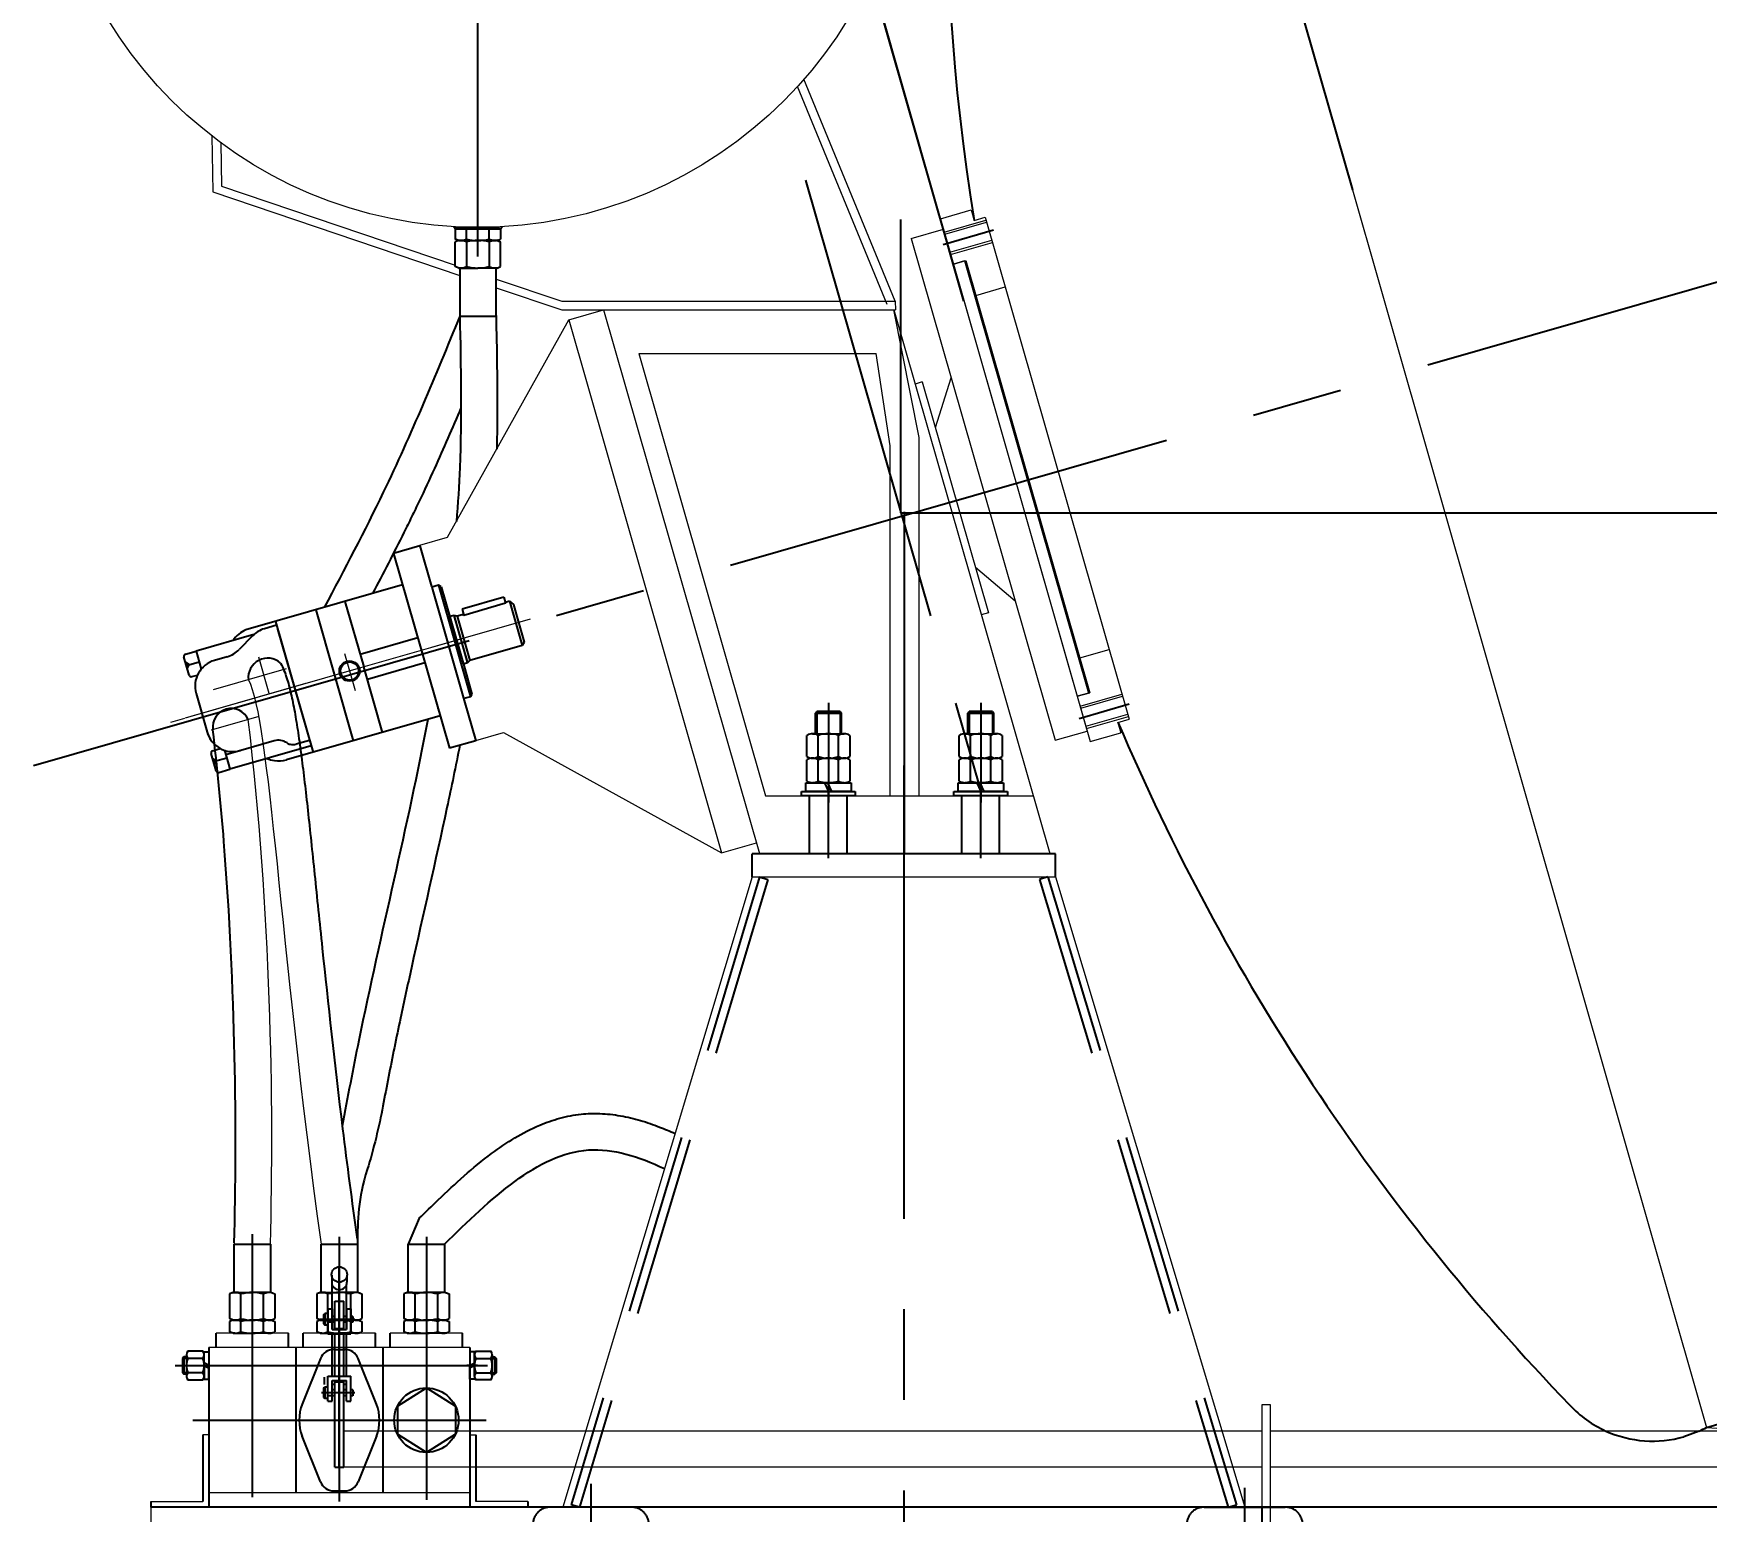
# Model space of a CAD drawing. Header units: inches. Extents: x -625 to 9875, y -125 to 7300.
# Drawn here: x 905 to 2059, y 3125 to 4144 of the extents above; entities that cross this region are included whole.
import ezdxf

# ---------------------------------------------------------------- set-up
doc = ezdxf.new("R2010")
doc.units = ezdxf.units.IN
doc.header["$LTSCALE"] = 250
for name, pattern in [('CENTER', [2, 1.25, -0.25, 0.25, -0.25]), ('DASHED', [0.75, 0.5, -0.25]), ('EB_DASH', [6, 3, -3]), ('EB_DASHDOT', [39, 30, -3, 3, -3])]:
    doc.linetypes.add(name, pattern=pattern)
for name, color, linetype, lineweight in [('1', 2, 'Continuous', 9), ('2', 1, 'EB_DASHDOT', 9), ('CAXA0', 7, 'Continuous', 70), ('CAXA1', 1, 'EB_DASHDOT', 25), ('CAXA2', 6, 'EB_DASH', 25), ('CAXA3', 7, 'Continuous', 25), ('图层2', 1, 'EB_DASH', 0), ('图层4', 3, 'EB_DASHDOT', 0)]:
    doc.layers.add(name, color=color, linetype=linetype, lineweight=lineweight)
for name, color, linetype in [('1轮廓实线层', 7, 'Continuous'), ('2细线层', 4, 'Continuous'), ('3中心线层', 1, 'CENTER'), ('4虚线层', 6, 'DASHED'), ('5剖面线层', 2, 'Continuous')]:
    doc.layers.add(name, color=color, linetype=linetype)
doc.styles.add('TH_GBDIM', font='romans.shx', dxfattribs={"width": 0.8, "bigfont": 'gbcbig.shx'})
doc.dimstyles.new('TH_GBDIM', dxfattribs={"dimscale": 25, "dimtxt": 3.5, "dimasz": 2.5, "dimexe": 2, "dimexo": 0, "dimgap": 1.5, "dimtad": 1, "dimdec": 1, "dimzin": 0, "dimdsep": 46, "dimtxsty": 'TH_GBDIM', "dimcen": 2.5, "dimclrd": 130, "dimclre": 130, "dimclrt": 3, "dimadec": 0, "dimazin": 0, "dimtfac": 0.714286, "dimtdec": 1, "dimtmove": 0, "dimatfit": 3, "dimfxl": 0, "dimtzin": 0, "dimlwd": -1, "dimlwe": -1, "dimarcsym": 0})

# ---------------------------------------------------------------- blocks, each defined once
blk = doc.blocks.new('*D84')
at = {"layer": '1轮廓实线层', "color": 130}
for p, q in [((1641.6, 4641.8), (2032.4, 4753.5)), ((2384.1, 3341.1), (2001.5, 4679.7)), ((2058.6, 3183.1), (2449.4, 3294.8))]:
    blk.add_line(p, q, dxfattribs=at)
for points in [[(2011.5, 4682.5), (1991.5, 4676.8), (1984.3, 4739.8)], [(2394.1, 3344), (2374.1, 3338.3), (2401.3, 3281)]]:
    blk.add_solid(points, dxfattribs=at)
at = {"layer": 'Defpoints', "color": 0}
for p in [(1984.3, 4739.8), (1641.6, 4641.8), (2058.6, 3183.1)]:
    blk.add_point(p, dxfattribs=at)
at = {"layer": '1轮廓实线层', "color": 3, "insert": (2270.9, 4032.7), "char_height": 87.5, "attachment_point": 5, "rotation": 285.9522, "style": 'TH_GBDIM'}
blk.add_mtext('%%c1517{}{}', dxfattribs=at)
blk = doc.blocks.new('*D86')
at = {"layer": '1轮廓实线层', "color": 130}
for p, q in [((5234.9, 5026.1), (4854.7, 6351.9)), ((1238.1, 5262.8), (4808.4, 6286.6)), ((1544.4, 3967.8), (1164.2, 5293.7))]:
    blk.add_line(p, q, dxfattribs=at)
for points in [[(4805.5, 6296.6), (4811.3, 6276.6), (4868.5, 6303.8)], [(1235.2, 5272.8), (1240.9, 5252.8), (1178, 5245.6)]]:
    blk.add_solid(points, dxfattribs=at)
at = {"layer": 'Defpoints', "color": 0}
for p in [(4868.5, 6303.8), (5234.9, 5026.1), (1544.4, 3967.8)]:
    blk.add_point(p, dxfattribs=at)
at = {"layer": '1轮廓实线层', "color": 3, "insert": (3000.8, 5852.8), "char_height": 87.5, "attachment_point": 5, "rotation": 16, "style": 'TH_GBDIM'}
blk.add_mtext('3839{}{}', dxfattribs=at)
blk = doc.blocks.new('*D99')
at = {"layer": '1轮廓实线层', "color": 130}
for p, q in [((1596.9, 3813.6), (2173.7, 3813.6)), ((2120.5, 3751.2), (2096.1, 3513.1))]:
    blk.add_line(p, q, dxfattribs=at)
for start, end in [(5.8523, 10.1846), (354.1477, 360)]:
    blk.add_arc((1511.5, 3813.6), 612.2, start, end, dxfattribs=at)
for points in [[(2103.9, 3919.5), (2124.2, 3924.2), (2099.8, 3982.7)], [(2130.9, 3876.5), (2110.1, 3875.5), (2123.7, 3813.6)]]:
    blk.add_solid(points, dxfattribs=at)
at = {"layer": 'Defpoints', "color": 0}
for p in [(4877.4, 4781.1), (2113, 3927.1), (1503.3, 3813.6), (1596.9, 3813.6), (905.4, 3639.4)]:
    blk.add_point(p, dxfattribs=at)
at = {"layer": '1轮廓实线层', "color": 3, "insert": (2191.5, 3623.6), "char_height": 87.5, "attachment_point": 5, "rotation": 264.1477, "style": 'TH_GBDIM'}
blk.add_mtext('16°', dxfattribs=at)
blk = doc.blocks.new('*D100')
at = {"layer": '1轮廓实线层', "color": 130}
for p, q in [((1814.7, 4036.3), (1499.5, 5138.9)), ((1305.4, 5031.4), (1453.2, 5073.6)), ((1546.7, 3959.7), (1231.6, 5062.3))]:
    blk.add_line(p, q, dxfattribs=at)
for points in [[(1450.3, 5083.7), (1456, 5063.6), (1513.3, 5090.8)], [(1302.5, 5041.4), (1308.3, 5021.4), (1245.3, 5014.2)]]:
    blk.add_solid(points, dxfattribs=at)
at = {"layer": 'Defpoints', "color": 0}
for p in [(1513.3, 5090.8), (1814.7, 4036.3), (1546.7, 3959.7)]:
    blk.add_point(p, dxfattribs=at)
at = {"layer": '1轮廓实线层', "color": 3, "insert": (1356.9, 5130.7), "char_height": 87.5, "attachment_point": 5, "rotation": 15.9522, "style": 'TH_GBDIM'}
blk.add_mtext('279{}{}', dxfattribs=at)

msp = doc.modelspace()

# ---------------------------------------------------------------- hatches: boundary and pattern name
at = {"layer": '5剖面线层'}
h = msp.add_hatch(color=256, dxfattribs=at)
h.paths.add_polyline_path([(1197.69, 4010.13), (1196.11, 4009.47), (1203.9, 4009.47, 0.2011851)])
h.paths.add_polyline_path([(1198.5, 4010.47), (1202.21, 4010.47), (1202.21, 4010.62, -0.0060382), (1195.02, 4010.94), (1196.11, 4009.47)])
h.paths.add_polyline_path([(1211.71, 4010.47), (1200.01, 4010.47, -0.1264359), (1203.9, 4009.47, -0.0637013)])
edge = h.paths.add_edge_path()
edge.add_spline(control_points=[(1211.34, 4009.47), (1211.47, 4009.8), (1211.59, 4010.14), (1211.71, 4010.47)], knot_values=[0, 0, 0, 0, 1.0530181, 1.0530181, 1.0530181, 1.0530181], weights=[1, 1, 1, 1], degree=3, periodic=0)
edge.add_arc((1211.71, 3979.41), 31.05, 90, 104.57955)
edge.add_line((1203.9, 4009.47), (1211.34, 4009.47))
h.paths.add_polyline_path([(1211.71, 4010.47), (1211.71, 4009.47), (1219.53, 4009.47, 0.0637013)])
h.paths.add_polyline_path([(1223.42, 4010.47), (1211.71, 4010.47, -0.0637013), (1219.53, 4009.47, -0.1264359)])
h.paths.add_polyline_path([(1225.74, 4010.13, 0.2011851), (1219.53, 4009.47), (1227.31, 4009.47)])
h.paths.add_polyline_path([(1228.41, 4010.94, -0.0060382), (1221.21, 4010.62), (1221.21, 4010.47), (1224.93, 4010.47), (1227.31, 4009.47)])

# ---------------------------------------------------------------- linework, layer by layer
for p, q in [((1196.11, 4009.47), (1195.02, 4010.94)), ((1198.5, 4010.47), (1196.11, 4009.47)), ((1196.11, 4009.47), (1227.31, 4009.47)), ((1198.5, 4001.47), (1196.11, 4002.47)), ((1198.5, 4001.47), (1196.11, 4002.47)), ((1224.93, 4010.47), (1198.5, 4010.47)), ((1203.9, 4002.47), (1203.9, 4009.47)), ((1219.53, 4002.47), (1219.53, 4009.47)), ((1224.93, 4010.47), (1227.31, 4009.47)), ((1224.93, 4001.47), (1227.31, 4002.47)), ((1227.31, 4009.47), (1228.41, 4010.94)), ((1198.5, 4001.47), (1196.11, 4000.47)), ((1198.5, 4001.47), (1196.11, 4000.47)), ((1199.71, 4001.47), (1198.5, 4001.47)), ((1199.71, 4001.47), (1198.5, 4001.47)), ((1198.5, 4001.47), (1211.71, 4001.47)), ((1198.5, 4001.47), (1211.71, 4001.47)), ((1202.21, 4001.47), (1198.5, 4001.47)), ((1198.5, 4001.47), (1211.71, 4001.47)), ((1198.5, 4001.47), (1211.71, 4001.47)), ((1198.5, 4001.47), (1211.71, 4001.47)), ((1199.71, 4001.47), (1198.5, 4001.47)), ((1199.71, 4001.47), (1198.5, 4001.47)), ((1203.9, 4000.47), (1203.9, 3983.47)), ((1224.93, 4001.47), (1211.71, 4001.47)), ((1224.93, 4001.47), (1211.71, 4001.47)), ((1224.93, 4001.47), (1211.71, 4001.47)), ((1224.93, 4001.47), (1211.71, 4001.47)), ((1219.53, 4000.47), (1219.53, 3983.47)), ((1224.93, 4001.47), (1227.31, 4000.47)), ((1198.5, 3982.47), (1196.11, 3983.47)), ((1202.21, 3982.47), (1198.5, 3982.47)), ((1198.5, 3982.47), (1211.71, 3982.47)), ((1224.93, 3982.47), (1211.71, 3982.47)), ((1224.93, 3982.47), (1227.31, 3983.47)), ((1171.74, 3790.85), (1153.53, 3785.63)), ((1153.53, 3785.63), (1192.04, 3651.35)), ((1171.74, 3790.85), (1179.78, 3762.8)), ((1159.75, 3763.96), (1051.82, 3733.01)), ((1184.5, 3763.77), (1179.88, 3762.45)), ((1179.88, 3762.45), (1202.28, 3684.35)), ((1186.35, 3762.75), (1184.5, 3763.77)), ((1184.5, 3763.77), (1206.55, 3686.87)), ((1186.35, 3762.75), (1202.62, 3706)), ((1120.09, 3752.59), (1133.04, 3707.41)), ((1229.6, 3755.59), (1200.77, 3747.32)), ((1230.82, 3751.34), (1202.03, 3742.91)), ((1229.6, 3755.59), (1230.82, 3751.34)), ((1233.53, 3752.71), (1230.66, 3751.89)), ((1230.66, 3751.89), (1230.82, 3751.34)), ((1233.53, 3752.71), (1236.27, 3750.47)), ((1233.53, 3752.71), (1242.27, 3722.24)), ((1236.27, 3750.47), (1238.64, 3742.2)), ((1072.14, 3738.84), (1098.05, 3648.48)), ((1099.9, 3746.8), (1125.81, 3656.44)), ((1195.14, 3742.97), (1192.26, 3742.14)), ((1192.42, 3741.6), (1201.51, 3709.88)), ((1195.14, 3742.97), (1204.55, 3710.16)), ((1197.5, 3742.38), (1195.14, 3742.97)), ((1195.3, 3742.43), (1204.4, 3710.7)), ((1201.83, 3743.62), (1197.5, 3742.38)), ((1197.5, 3742.38), (1206.24, 3711.91)), ((1200.77, 3747.32), (1202.03, 3742.91)), ((1238.64, 3742.2), (1243.69, 3724.6)), ((1057.16, 3729.71), (1017.48, 3718.33)), ((1056.3, 3728.82), (1047.19, 3719.39)), ((1072.91, 3736.16), (1064.5, 3733.75)), ((1073.66, 3733.53), (1096.49, 3653.94)), ((1170.24, 3727.37), (1130.58, 3715.99)), ((1012.68, 3701.77), (1009.08, 3714.33)), ((1010.13, 3716.23), (1017.48, 3718.33)), ((1017.48, 3718.33), (1021.02, 3705.97)), ((1038.98, 3714.45), (1030.13, 3711.92)), ((1242.27, 3722.24), (1206.24, 3711.91)), ((1243.69, 3724.6), (1242.27, 3722.24)), ((1010.15, 3710.62), (1012.61, 3708.99)), ((1010.77, 3708.46), (1019.58, 3710.99)), ((1011.42, 3706.18), (1012.61, 3708.99)), ((1146, 3662.23), (1133.04, 3707.41)), ((1175.16, 3710.19), (1135.5, 3698.82)), ((1204.55, 3710.16), (1201.67, 3709.33)), ((1202.62, 3706), (1207.58, 3688.73)), ((1206.24, 3711.91), (1204.55, 3710.16)), ((1014.58, 3700.72), (1018.33, 3701.79)), ((1017.45, 3689.03), (1025.09, 3662.41)), ((1184.09, 3679.06), (1184.29, 3678.37)), ((1206.55, 3686.87), (1201.93, 3685.55)), ((1202.28, 3684.35), (1210.24, 3656.57)), ((1207.58, 3688.73), (1206.55, 3686.87)), ((1185.66, 3673.6), (1079.89, 3643.27)), ((1071.24, 3656.4), (1037.97, 3646.86)), ((1095.68, 3656.76), (1086.54, 3654.14)), ((1210.24, 3656.57), (1192.04, 3651.35)), ((1031.26, 3635.76), (1027.81, 3647.77)), ((1028.78, 3644.39), (1031.28, 3642.71)), ((1028.87, 3649.67), (1034.16, 3651.19)), ((1030.09, 3642.37), (1038.56, 3644.79)), ((1037.09, 3649.93), (1039.84, 3640.33)), ((1096.77, 3652.94), (1040.83, 3636.9)), ((1030.06, 3639.95), (1031.28, 3642.71)), ((1033.16, 3634.7), (1040.83, 3636.9)), ((1039.84, 3640.33), (1040.83, 3636.9)), ((1400.69, 3562.35), (1400.69, 3578.62)), ((1609.8, 3578.62), (1400.69, 3578.62)), ((1609.8, 3562.58), (1609.8, 3578.62)), ((1042.97, 3276.05), (1040.59, 3275.05)), ((1042.97, 3276.05), (1040.59, 3275.05)), ((1042.97, 3276.05), (1056.19, 3276.05)), ((1046.69, 3276.05), (1042.97, 3276.05)), ((1069.4, 3276.05), (1056.19, 3276.05)), ((1069.4, 3276.05), (1071.79, 3275.05)), ((1102.97, 3276.05), (1100.59, 3275.05)), ((1102.97, 3276.05), (1100.59, 3275.05)), ((1106.69, 3276.05), (1102.97, 3276.05)), ((1102.97, 3276.05), (1116.19, 3276.05)), ((1129.4, 3276.05), (1116.19, 3276.05)), ((1129.4, 3276.05), (1131.79, 3275.05)), ((1162.97, 3276.05), (1160.59, 3275.05)), ((1162.97, 3276.05), (1160.59, 3275.05)), ((1162.97, 3276.05), (1176.19, 3276.05)), ((1166.69, 3276.05), (1162.97, 3276.05)), ((1189.4, 3276.05), (1176.19, 3276.05)), ((1189.4, 3276.05), (1191.79, 3275.05)), ((1048.37, 3258.05), (1048.37, 3275.05)), ((1064.01, 3258.05), (1064.01, 3275.05)), ((1108.37, 3258.05), (1108.37, 3275.05)), ((1124.01, 3258.05), (1124.01, 3275.05)), ((1168.37, 3258.05), (1168.37, 3275.05)), ((1184.01, 3258.05), (1184.01, 3275.05)), ((1042.97, 3257.05), (1040.59, 3258.05)), ((1042.97, 3257.05), (1040.59, 3258.05)), ((1042.97, 3257.05), (1040.59, 3256.05)), ((1042.97, 3257.05), (1040.59, 3256.05)), ((1046.69, 3257.05), (1042.97, 3257.05)), ((1042.97, 3257.05), (1056.19, 3257.05)), ((1042.97, 3257.05), (1056.19, 3257.05)), ((1042.97, 3257.05), (1056.19, 3257.05)), ((1044.19, 3257.05), (1042.97, 3257.05)), ((1044.19, 3257.05), (1042.97, 3257.05)), ((1048.37, 3249.05), (1048.37, 3256.05)), ((1069.4, 3257.05), (1056.19, 3257.05)), ((1069.4, 3257.05), (1056.19, 3257.05)), ((1064.01, 3249.05), (1064.01, 3256.05)), ((1069.4, 3257.05), (1071.79, 3258.05)), ((1069.4, 3257.05), (1071.79, 3256.05)), ((1102.97, 3257.05), (1100.59, 3258.05)), ((1102.97, 3257.05), (1100.59, 3258.05)), ((1102.97, 3257.05), (1100.59, 3256.05)), ((1102.97, 3257.05), (1100.59, 3256.05)), ((1104.19, 3257.05), (1102.97, 3257.05)), ((1104.19, 3257.05), (1102.97, 3257.05)), ((1102.97, 3257.05), (1116.19, 3257.05)), ((1102.97, 3257.05), (1116.19, 3257.05)), ((1102.97, 3257.05), (1116.19, 3257.05)), ((1106.69, 3257.05), (1102.97, 3257.05)), ((1108.37, 3249.05), (1108.37, 3256.05)), ((1129.4, 3257.05), (1116.19, 3257.05)), ((1129.4, 3257.05), (1116.19, 3257.05)), ((1124.01, 3249.05), (1124.01, 3256.05)), ((1129.4, 3257.05), (1131.79, 3258.05)), ((1129.4, 3257.05), (1131.79, 3256.05)), ((1162.97, 3257.05), (1160.59, 3258.05)), ((1162.97, 3257.05), (1160.59, 3258.05)), ((1162.97, 3257.05), (1160.59, 3256.05)), ((1162.97, 3257.05), (1160.59, 3256.05)), ((1166.69, 3257.05), (1162.97, 3257.05)), ((1162.97, 3257.05), (1176.19, 3257.05)), ((1162.97, 3257.05), (1176.19, 3257.05)), ((1162.97, 3257.05), (1176.19, 3257.05)), ((1164.19, 3257.05), (1162.97, 3257.05)), ((1164.19, 3257.05), (1162.97, 3257.05)), ((1168.37, 3249.05), (1168.37, 3256.05)), ((1189.4, 3257.05), (1176.19, 3257.05)), ((1189.4, 3257.05), (1176.19, 3257.05)), ((1184.01, 3249.05), (1184.01, 3256.05)), ((1189.4, 3257.05), (1191.79, 3258.05)), ((1189.4, 3257.05), (1191.79, 3256.05)), ((1031.19, 3238.05), (1031.19, 3248.05)), ((1042.97, 3248.05), (1040.59, 3249.05)), ((1042.97, 3248.05), (1040.59, 3249.05)), ((1044.19, 3248.05), (1042.97, 3248.05)), ((1044.19, 3248.05), (1042.97, 3248.05)), ((1042.97, 3248.05), (1056.19, 3248.05)), ((1042.97, 3248.05), (1056.19, 3248.05)), ((1069.4, 3248.05), (1056.19, 3248.05)), ((1069.4, 3248.05), (1071.79, 3249.05)), ((1081.19, 3238.05), (1081.19, 3248.05)), ((1091.19, 3238.05), (1091.19, 3248.05)), ((1102.97, 3248.05), (1100.59, 3249.05)), ((1102.97, 3248.05), (1100.59, 3249.05)), ((1102.97, 3248.05), (1116.19, 3248.05)), ((1102.97, 3248.05), (1116.19, 3248.05)), ((1104.19, 3248.05), (1102.97, 3248.05)), ((1104.19, 3248.05), (1102.97, 3248.05)), ((1129.4, 3248.05), (1116.19, 3248.05)), ((1129.4, 3248.05), (1131.79, 3249.05)), ((1141.19, 3238.05), (1141.19, 3248.05)), ((1151.19, 3238.08), (1151.19, 3248.08)), ((1162.97, 3248.05), (1160.59, 3249.05)), ((1162.97, 3248.05), (1160.59, 3249.05)), ((1164.19, 3248.05), (1162.97, 3248.05)), ((1164.19, 3248.05), (1162.97, 3248.05)), ((1162.97, 3248.05), (1176.19, 3248.05)), ((1162.97, 3248.05), (1176.19, 3248.05)), ((1189.4, 3248.05), (1176.19, 3248.05)), ((1189.4, 3248.05), (1191.79, 3249.05)), ((1201.19, 3238.08), (1201.19, 3248.08)), ((1009.03, 3231.69), (1008.03, 3230.69)), ((1008.03, 3230.69), (1008.03, 3220.72)), ((1009.03, 3231.69), (1009.03, 3219.72)), ((1010.79, 3233.16), (1010.79, 3218.28)), ((1022.07, 3235.64), (1011.7, 3235.64)), ((1022.07, 3230.68), (1011.7, 3230.68)), ((1022.99, 3218.28), (1022.99, 3233.16)), ((1103.18, 3230.52), (1090.64, 3199.19)), ((1112.46, 3236.81), (1119.91, 3236.81)), ((1141.73, 3199.19), (1129.2, 3230.52)), ((1209.39, 3218.28), (1209.39, 3233.16)), ((1210.3, 3235.64), (1220.67, 3235.64)), ((1210.3, 3230.68), (1220.67, 3230.68)), ((1221.59, 3233.16), (1221.59, 3218.28)), ((1223.35, 3231.69), (1224.35, 3230.69)), ((1223.35, 3231.69), (1223.35, 3219.72)), ((1224.35, 3230.69), (1224.35, 3220.72)), ((1008.03, 3220.72), (1009.03, 3219.72)), ((1022.07, 3220.76), (1011.7, 3220.76)), ((1210.3, 3220.76), (1220.67, 3220.76)), ((1224.35, 3220.72), (1223.35, 3219.72)), ((1011.7, 3215.79), (1022.07, 3215.79)), ((1156.19, 3197.68), (1176.19, 3210.24)), ((1176.19, 3210.24), (1196.19, 3197.68)), ((1220.67, 3215.79), (1210.3, 3215.79)), ((1156.19, 3197.68), (1156.19, 3178.42)), ((1196.19, 3197.68), (1196.19, 3178.42)), ((1103.18, 3145.57), (1090.64, 3176.91)), ((1141.73, 3176.91), (1129.2, 3145.57)), ((1176.19, 3165.85), (1156.19, 3178.42)), ((1196.19, 3178.42), (1176.19, 3165.85)), ((1112.46, 3139.28), (1119.91, 3139.28))]:
    msp.add_line(p, q)
at = {"color": 0}
msp.add_line((1202.03, 3742.91), (1201.12, 3743.42), dxfattribs=at)
for centre, radius in [((1123.25, 3704.6), 7), ((1123.25, 3704.6), 6.25), ((1176.19, 3188.05), 22.2)]:
    msp.add_circle(centre, radius)
for centre, radius, start, end in [((1200.01, 4002.4), 8.07, 61.17598, 106.67681), ((1200.01, 4009.54), 8.07, 253.32319, 298.82402), ((1211.71, 3979.41), 31.06, 90, 104.57955), ((1211.71, 4032.52), 31.06, 255.42045, 270), ((1211.71, 3979.41), 31.06, 75.42045, 90), ((1211.71, 4032.52), 31.06, 270, 284.57955), ((1223.42, 4002.4), 8.07, 73.32319, 118.82402), ((1223.42, 4009.54), 8.07, 241.17598, 286.67681), ((1200.01, 3993.4), 8.07, 61.17598, 106.67681), ((1211.71, 3970.41), 31.06, 90, 104.57955), ((1211.71, 3970.41), 31.06, 75.42045, 90), ((1223.42, 3993.4), 8.07, 73.32319, 118.82402), ((1200.01, 3990.54), 8.07, 264.37338, 298.82402), ((1211.71, 4013.52), 31.06, 255.42045, 270), ((1211.71, 4013.52), 31.06, 270, 284.57955), ((1223.42, 3990.54), 8.07, 241.17598, 286.67681), ((1059.69, 3714.48), 20.13, 113.03691, 146.38005), ((1069.6, 3715.97), 18.5, 106, 136), ((1010.56, 3714.75), 1.53, 106, 196), ((1033.88, 3732.24), 18.5, 286, 316), ((1066.84, 3700.05), 13.41, 48.65767, 186.19733), ((1035.23, 3694.13), 18.5, 106, 196), ((1014.16, 3702.19), 1.53, 196, 286), ((1041.73, 3665.97), 12.78, 23.753, 188.247), ((1042.87, 3667.51), 18.5, 196, 286), ((1042.87, 3667.51), 18.5, 196, 215.66015), ((1074.33, 3646.87), 10.01, 54.3691, 107.978), ((1029.29, 3648.2), 1.53, 106, 196), ((1078.26, 3679.8), 37.56, 251.39821, 259.52063), ((1083.07, 3659.07), 5, 234.3691, 260.37045), ((1084.4, 3666.9), 12.94, 260.37045, 279.51445), ((1032.73, 3636.18), 1.53, 196, 286), ((1074.79, 3661.06), 18.5, 259.52063, 286), ((1044.48, 3267.98), 8.07, 61.17598, 106.67681), ((1056.19, 3244.99), 31.06, 90, 104.57955), ((1056.19, 3244.99), 31.06, 75.42045, 90), ((1067.9, 3267.98), 8.07, 73.32319, 118.82402), ((1104.48, 3267.98), 8.07, 61.17598, 106.67681), ((1116.19, 3244.99), 31.06, 90, 104.57955), ((1116.19, 3244.99), 31.06, 75.42045, 90), ((1127.9, 3267.98), 8.07, 73.32319, 118.82402), ((1164.48, 3267.98), 8.07, 61.17598, 106.67681), ((1176.19, 3244.99), 31.06, 90, 104.57955), ((1176.19, 3244.99), 31.06, 75.42045, 90), ((1187.9, 3267.98), 8.07, 73.32319, 118.82402), ((1044.48, 3265.12), 8.07, 253.32319, 298.82402), ((1044.48, 3248.98), 8.07, 61.17598, 106.67681), ((1056.19, 3288.1), 31.06, 255.42045, 270), ((1056.19, 3225.99), 31.06, 90, 104.57955), ((1056.19, 3288.1), 31.06, 270, 284.57955), ((1056.19, 3225.99), 31.06, 75.42045, 90), ((1067.9, 3265.12), 8.07, 241.17598, 286.67681), ((1067.9, 3248.98), 8.07, 73.32319, 118.82402), ((1104.48, 3265.12), 8.07, 253.32319, 298.82402), ((1104.48, 3248.98), 8.07, 61.17598, 106.67681), ((1116.19, 3288.1), 31.06, 255.42045, 270), ((1116.19, 3225.99), 31.06, 90, 104.57955), ((1116.19, 3288.1), 31.06, 270, 284.57955), ((1116.19, 3225.99), 31.06, 75.42045, 90), ((1127.9, 3265.12), 8.07, 241.17598, 286.67681), ((1127.9, 3248.98), 8.07, 73.32319, 118.82402), ((1164.48, 3265.12), 8.07, 253.32319, 298.82402), ((1164.48, 3248.98), 8.07, 61.17598, 106.67681), ((1176.19, 3288.1), 31.06, 255.42045, 270), ((1176.19, 3225.99), 31.06, 90, 104.57955), ((1176.19, 3288.1), 31.06, 270, 284.57955), ((1176.19, 3225.99), 31.06, 75.42045, 90), ((1187.9, 3265.12), 8.07, 241.17598, 286.67681), ((1187.9, 3248.98), 8.07, 73.32319, 118.82402), ((1044.48, 3256.12), 8.07, 253.32319, 298.82402), ((1056.19, 3279.1), 31.06, 255.42045, 270), ((1056.19, 3279.1), 31.06, 270, 284.57955), ((1067.9, 3256.12), 8.07, 241.17598, 286.67681), ((1104.48, 3256.12), 8.07, 253.32319, 298.82402), ((1116.19, 3279.1), 31.06, 255.42045, 270), ((1116.19, 3279.1), 31.06, 270, 284.57955), ((1127.9, 3256.12), 8.07, 241.17598, 286.67681), ((1164.48, 3256.12), 8.07, 253.32319, 298.82402), ((1176.19, 3279.1), 31.06, 255.42045, 270), ((1176.19, 3279.1), 31.06, 270, 284.57955), ((1187.9, 3256.12), 8.07, 241.17598, 286.67681), ((1014.61, 3233.16), 3.82, 139.51551, 220.48449), ((1024.7, 3225.72), 13.91, 159.10595, 200.89405), ((1019.17, 3233.16), 3.82, 319.51551, 40.48449), ((1009.07, 3225.72), 13.91, 339.10595, 20.89405), ((1112.46, 3226.81), 10, 90, 158.19859), ((1119.91, 3226.81), 10, 21.80141, 90), ((1213.21, 3233.16), 3.82, 139.51551, 220.48449), ((1223.3, 3225.72), 13.91, 159.10595, 200.89405), ((1217.77, 3233.16), 3.82, 319.51551, 40.48449), ((1207.67, 3225.72), 13.91, 339.10595, 20.89405), ((1014.61, 3218.28), 3.82, 139.51551, 220.48449), ((1019.17, 3218.28), 3.82, 319.51551, 40.48449), ((1213.21, 3218.28), 3.82, 139.51551, 220.48449), ((1217.77, 3218.28), 3.82, 319.51551, 40.48449), ((1118.5, 3188.05), 30, 158.19859, 201.80141), ((1113.88, 3188.05), 30, 338.19859, 21.80141), ((1112.46, 3149.28), 10, 201.80141, 270), ((1119.91, 3149.28), 10, 270, 338.19859)]:
    msp.add_arc(centre, radius, start, end)
msp.add_spline([(1199.21, 3949.17), (1146.5, 3827.92), (1105.78, 3748.49)], degree=3)
for points, knots in [([(1199.21, 3949.17), (1199.93, 3914.38), (1200.9, 3867.05), (1197.91, 3820.06), (1196.87, 3807.63)], [0, 0, 0, 0, 104.1813155, 141.7377256, 141.7377256, 141.7377256, 141.7377256]), ([(1224.21, 3949.68), (1224.69, 3926.41), (1225.17, 3902.92), (1224.95, 3872.03), (1224.84, 3864.79), (1224.65, 3857.53)], [0, 0, 0, 0, 69.6698185, 69.6698185, 90.9354418, 90.9354418, 90.9354418, 90.9354418]), ([(1200.04, 3886.14), (1194.1, 3872.17), (1188.02, 3858.19), (1178.28, 3836.7), (1174.78, 3829.15), (1169.49, 3818.02), (1167.76, 3814.43), (1164.27, 3807.28), (1162.51, 3803.72), (1157.21, 3793.07), (1153.62, 3786.02), (1146.39, 3771.98), (1142.74, 3764.99), (1139.09, 3758.04)], [57.6471991, 57.6471991, 57.6471991, 57.6471991, 102.7653394, 102.7653394, 127.2906164, 127.2906164, 138.9947638, 138.9947638, 150.6989112, 150.6989112, 174.107206, 174.107206, 197.5385587, 197.5385587, 197.5385587, 197.5385587]), ([(1177.25, 3671.19), (1163.06, 3597.2), (1139.79, 3504.06), (1121.85, 3410.51), (1118.22, 3390.88)], [279.8684728, 279.8684728, 279.8684728, 279.8684728, 505.5174623, 565.3969343, 565.3969343, 565.3969343, 565.3969343]), ([(1199.25, 3653.42), (1196.4, 3639.04), (1193.42, 3624.7), (1182.43, 3573.39), (1173.96, 3536.64), (1163.34, 3488.41), (1160.81, 3476.78), (1156.92, 3458.42), (1155.52, 3451.68), (1151.4, 3431.48), (1148.76, 3417.98), (1143.63, 3390.94), (1139.79, 3374.57), (1129.03, 3340.94), (1128.8, 3325.78), (1128.69, 3309.35)], [292.9977659, 292.9977659, 292.9977659, 292.9977659, 336.4059458, 336.4059458, 448.7462698, 448.7462698, 484.5231712, 484.5231712, 505.300383, 505.300383, 546.8548066, 546.8548066, 588.4092302, 588.4092302, 648.2699047, 648.2699047, 648.2699047, 648.2699047])]:
    msp.add_open_spline(points, degree=3, knots=knots)
at = {"layer": '1'}
msp.add_line((1028.32, 3656.08), (1027.84, 3656.72), dxfattribs=at)
at = {"layer": '1轮廓实线层', "linetype": 'Continuous', "lineweight": 18}
for p, q in [((1641.61, 4641.78), (2058.57, 3183.06)), ((1530.46, 4016.42), (1551.61, 4022.49)), ((1530.46, 4016.42), (1633.82, 3655.95)), ((1533.08, 4007.29), (1561.92, 4015.56)), ((1533.49, 4005.85), (1562.33, 4014.12)), ((1551.61, 4022.49), (1553.68, 4015.28)), ((1553.68, 4015.28), (1561.37, 4017.48)), ((1561.37, 4017.48), (1660.59, 3671.43)), ((1537.08, 3993.35), (1565.91, 4001.62)), ((1537.49, 3991.91), (1566.33, 4000.18)), ((1539.42, 3985.18), (1548.07, 3987.66)), ((1548.07, 3987.66), (1633.52, 3689.67)), ((1554.96, 3963.63), (1575.15, 3969.42)), ((1626.63, 3713.7), (1646.81, 3719.49)), ((1624.87, 3687.19), (1633.52, 3689.67)), ((1626.8, 3680.46), (1655.63, 3688.73)), ((1627.21, 3679.02), (1656.05, 3687.29)), ((1630.79, 3666.52), (1659.63, 3674.79)), ((1631.21, 3665.08), (1660.04, 3673.35)), ((1652.9, 3669.22), (1660.59, 3671.43)), ((1652.9, 3669.22), (1654.97, 3662.01)), ((1633.82, 3655.95), (1654.97, 3662.01)), ((1400.69, 3562.58), (1270.25, 3128.05)), ((1400.8, 3562.58), (1609.8, 3562.58)), ((1609.8, 3562.58), (1740.23, 3128.05)), ((1081.19, 3248.05), (1031.19, 3248.05)), ((1141.19, 3248.05), (1091.19, 3248.05)), ((1201.19, 3248.08), (1151.19, 3248.07)), ((1201.19, 3248.08), (1151.19, 3248.08)), ((1206.19, 3238.05), (1026.19, 3238.05)), ((2058.57, 3183.06), (2095, 3180.55)), ((1026.19, 3178.05), (1022.19, 3178.05)), ((1206.19, 3178.05), (1210.19, 3178.05)), ((1206.19, 3138.05), (1026.19, 3138.05)), ((986.19, 3132.05), (1022.19, 3132.05)), ((986.19, 3128.05), (986.19, 3008.05)), ((1016.19, 3128.05), (1022.68, 3128.05)), ((1216.19, 3128.05), (1209.7, 3128.05)), ((1246.19, 3132.05), (1210.19, 3132.05))]:
    msp.add_line(p, q, dxfattribs=at)
at = {"layer": '1轮廓实线层', "color": 7, "linetype": 'Continuous', "lineweight": 18}
for p, q in [((1493.83, 3957.3), (1431.96, 4107.61)), ((1499.38, 3959.58), (1436.4, 4112.58)), ((1028.34, 4073.51), (1029.01, 4034.92)), ((1034.42, 4068.89), (1034.94, 4038.89)), ((1034.94, 4038.89), (1196.11, 3984.39)), ((1029.01, 4034.92), (1199.21, 3977.36)), ((1224.21, 3974.88), (1269.45, 3959.58)), ((1224.21, 3968.9), (1269.45, 3953.6)), ((1269.45, 3959.58), (1499.38, 3959.58)), ((1499.38, 3959.58), (1499.49, 3953.6)), ((1269.45, 3953.6), (1499.49, 3953.6)), ((1751.97, 3180.55), (1119.19, 3180.55)), ((3084.04, 3180.55), (1757.97, 3180.55)), ((1751.97, 3155.55), (1116.19, 3155.55)), ((3084.04, 3155.55), (1757.97, 3155.55))]:
    msp.add_line(p, q, dxfattribs=at)
at = {"layer": '1轮廓实线层'}
for p, q in [((1196.11, 4009.47), (1196.11, 4002.47)), ((1196.11, 4009.47), (1196.11, 4002.47)), ((1202.21, 4010.62), (1202.21, 4010.47)), ((1221.21, 4010.62), (1221.21, 4010.47)), ((1227.31, 4009.47), (1227.31, 4002.47)), ((1196.11, 3993.47), (1196.11, 4000.47)), ((1196.11, 3983.47), (1196.11, 4000.47)), ((1227.31, 3983.47), (1227.31, 4000.47)), ((1199.21, 3982.51), (1199.21, 3949.17)), ((1224.21, 3949.17), (1224.21, 3982.47)), ((1199.21, 3949.17), (1224.21, 3949.17)), ((1444.32, 3675.58), (1462.32, 3675.58)), ((1549.32, 3675.58), (1567.32, 3675.58)), ((1438.54, 3645.63), (1438.54, 3660.24)), ((1442.44, 3661.38), (1464.2, 3661.38)), ((1446.34, 3645.63), (1446.34, 3660.24)), ((1460.3, 3645.63), (1460.3, 3660.24)), ((1468.1, 3660.24), (1468.1, 3645.63)), ((1543.54, 3645.63), (1543.54, 3660.24)), ((1547.44, 3661.38), (1569.2, 3661.38)), ((1551.34, 3645.63), (1551.34, 3660.24)), ((1565.3, 3645.63), (1565.3, 3660.24)), ((1573.1, 3660.24), (1573.1, 3645.63)), ((1442.44, 3644.48), (1464.2, 3644.48)), ((1444.32, 3644.23), (1444.32, 3644.73)), ((1462.32, 3644.23), (1462.32, 3644.73)), ((1547.44, 3644.48), (1569.2, 3644.48)), ((1549.32, 3644.23), (1549.32, 3644.73)), ((1567.32, 3644.23), (1567.32, 3644.73)), ((1438.54, 3628.73), (1438.54, 3643.34)), ((1446.34, 3628.73), (1446.34, 3643.34)), ((1460.3, 3628.73), (1460.3, 3643.34)), ((1468.1, 3643.34), (1468.1, 3628.73)), ((1543.54, 3628.73), (1543.54, 3643.34)), ((1551.34, 3628.73), (1551.34, 3643.34)), ((1565.3, 3628.73), (1565.3, 3643.34)), ((1573.1, 3643.34), (1573.1, 3628.73)), ((1434.82, 3618.58), (1434.82, 3621.58)), ((1434.82, 3621.58), (1471.82, 3621.58)), ((1437.72, 3621.58), (1437.72, 3627.58)), ((1437.72, 3627.58), (1468.92, 3627.58)), ((1468.92, 3621.58), (1437.72, 3621.58)), ((1464.2, 3627.58), (1442.44, 3627.58)), ((1444.32, 3627.58), (1444.32, 3627.83)), ((1450.52, 3627.58), (1453.32, 3621.58)), ((1452.73, 3627.58), (1455.53, 3621.58)), ((1462.32, 3627.58), (1462.32, 3627.83)), ((1468.92, 3627.58), (1468.92, 3621.58)), ((1471.82, 3621.58), (1471.82, 3618.58)), ((1539.82, 3621.58), (1576.82, 3621.58)), ((1539.82, 3618.58), (1539.82, 3621.58)), ((1542.72, 3627.58), (1573.92, 3627.58)), ((1542.72, 3621.58), (1542.72, 3627.58)), ((1573.92, 3621.58), (1542.72, 3621.58)), ((1569.2, 3627.58), (1547.44, 3627.58)), ((1549.32, 3627.58), (1549.32, 3627.83)), ((1555.52, 3627.58), (1558.32, 3621.58)), ((1557.73, 3627.58), (1560.53, 3621.58)), ((1567.32, 3627.58), (1567.32, 3627.83)), ((1573.92, 3627.58), (1573.92, 3621.58)), ((1576.82, 3621.58), (1576.82, 3618.58)), ((1471.82, 3618.58), (1434.82, 3618.58)), ((1576.82, 3618.58), (1539.82, 3618.58)), ((1171.22, 3327.23), (1163.69, 3309.35)), ((1043.69, 3309.35), (1068.69, 3309.35)), ((1043.69, 3276.01), (1043.69, 3309.35)), ((1068.69, 3309.35), (1068.69, 3276.05)), ((1103.69, 3276.01), (1103.69, 3309.35)), ((1103.69, 3309.35), (1128.69, 3309.35)), ((1128.69, 3309.35), (1128.69, 3276.05)), ((1163.69, 3309.35), (1188.69, 3309.35)), ((1163.69, 3276.01), (1163.69, 3309.35)), ((1188.69, 3309.35), (1188.69, 3276.05)), ((1110.93, 3288.01), (1110.93, 3283.22)), ((1121.45, 3288.01), (1121.45, 3283.22)), ((1111.19, 3250.55), (1111.19, 3281.58)), ((1121.19, 3250.55), (1121.19, 3281.58)), ((1040.59, 3275.05), (1040.59, 3258.05)), ((1040.59, 3265.05), (1040.59, 3258.05)), ((1071.79, 3275.05), (1071.79, 3258.05)), ((1100.59, 3275.05), (1100.59, 3258.05)), ((1100.59, 3265.05), (1100.59, 3258.05)), ((1108.19, 3264.88), (1108.19, 3247.55)), ((1108.19, 3264.88), (1111.19, 3264.88)), ((1111.19, 3264.88), (1111.19, 3250.55)), ((1113.19, 3250.55), (1113.19, 3270.08)), ((1113.19, 3270.08), (1119.19, 3270.08)), ((1119.19, 3250.55), (1119.19, 3270.08)), ((1121.19, 3264.88), (1121.19, 3250.55)), ((1121.19, 3264.88), (1124.19, 3264.88)), ((1124.19, 3264.88), (1124.19, 3247.55)), ((1131.79, 3275.05), (1131.79, 3258.05)), ((1160.59, 3275.05), (1160.59, 3258.05)), ((1160.59, 3265.05), (1160.59, 3258.05)), ((1191.79, 3275.05), (1191.79, 3258.05)), ((1040.59, 3256.05), (1040.59, 3249.05)), ((1040.59, 3256.05), (1040.59, 3249.05)), ((1071.79, 3256.05), (1071.79, 3249.05)), ((1100.59, 3256.05), (1100.59, 3249.05)), ((1100.59, 3256.05), (1100.59, 3249.05)), ((1105.39, 3260.78), (1106.19, 3261.58)), ((1105.39, 3260.78), (1105.39, 3254.38)), ((1105.39, 3254.38), (1106.19, 3253.58)), ((1106.19, 3261.58), (1106.19, 3253.58)), ((1106.19, 3261.58), (1106.19, 3261.58)), ((1108.19, 3261.58), (1106.19, 3261.58)), ((1106.19, 3253.58), (1106.19, 3253.58)), ((1108.19, 3253.58), (1106.19, 3253.58)), ((1113.19, 3255.58), (1108.19, 3255.58)), ((1113.19, 3259.58), (1111.19, 3259.58)), ((1121.19, 3259.58), (1119.19, 3259.58)), ((1121.19, 3255.58), (1119.19, 3255.58)), ((1125.41, 3259.58), (1124.19, 3259.58)), ((1125.41, 3255.58), (1124.19, 3255.58)), ((1125.41, 3259.58), (1125.41, 3255.58)), ((1131.79, 3256.05), (1131.79, 3249.05)), ((1160.59, 3256.05), (1160.59, 3249.05)), ((1160.59, 3256.05), (1160.59, 3249.05)), ((1191.79, 3256.05), (1191.79, 3249.05)), ((1108.19, 3247.55), (1124.19, 3247.55)), ((1111.19, 3250.55), (1121.19, 3250.55)), ((1111.19, 3218.41), (1111.19, 3247.55)), ((1113.19, 3251.37), (1119.19, 3251.37)), ((1113.19, 3218.41), (1113.19, 3247.55)), ((1119.19, 3218.41), (1119.19, 3247.55)), ((1121.19, 3218.41), (1121.19, 3247.55)), ((1010.79, 3231.69), (1009.03, 3231.69)), ((1022.99, 3235.07), (1026.19, 3235.07)), ((1022.99, 3225.72), (1022.99, 3235.07)), ((1026.19, 3238.05), (1026.19, 3128.05)), ((1026.19, 3235.07), (1026.19, 3225.72)), ((1086.19, 3238.05), (1086.19, 3138.05)), ((1146.19, 3238.05), (1146.19, 3138.05)), ((1206.19, 3238.05), (1206.19, 3128.05)), ((1206.19, 3235.07), (1206.19, 3225.72)), ((1209.39, 3235.07), (1206.19, 3235.07)), ((1209.39, 3225.72), (1209.39, 3235.07)), ((1221.59, 3231.69), (1223.35, 3231.69)), ((1010.79, 3219.72), (1009.03, 3219.72)), ((1026.19, 3225.72), (1022.99, 3227.57)), ((1022.99, 3225.72), (1026.19, 3223.87)), ((1022.99, 3225.72), (1022.99, 3216.37)), ((1026.19, 3216.37), (1026.19, 3225.72)), ((1105.77, 3217.6), (1105.77, 3212.6)), ((1108.19, 3218.41), (1124.19, 3218.41)), ((1108.19, 3201.07), (1108.19, 3218.41)), ((1124.19, 3201.07), (1124.19, 3218.41)), ((1206.19, 3225.72), (1209.39, 3227.57)), ((1206.19, 3216.37), (1206.19, 3225.72)), ((1209.39, 3225.72), (1206.19, 3223.87)), ((1209.39, 3225.72), (1209.39, 3216.37)), ((1221.59, 3219.72), (1223.35, 3219.72)), ((1022.99, 3216.37), (1026.19, 3216.37)), ((1105.39, 3210.1), (1106.19, 3210.9)), ((1105.39, 3210.1), (1105.39, 3203.7)), ((1108.19, 3210.9), (1106.19, 3210.9)), ((1106.19, 3210.9), (1106.19, 3210.9)), ((1106.19, 3210.9), (1106.19, 3202.9)), ((1111.19, 3215.41), (1121.19, 3215.41)), ((1111.19, 3201.07), (1111.19, 3215.41)), ((1113.19, 3208.9), (1111.19, 3208.9)), ((1113.19, 3214.56), (1119.19, 3214.56)), ((1113.19, 3155.55), (1113.19, 3214.56)), ((1119.19, 3155.55), (1119.19, 3214.56)), ((1121.19, 3208.9), (1119.19, 3208.9)), ((1121.19, 3201.07), (1121.19, 3215.41)), ((1125.41, 3208.9), (1124.19, 3208.9)), ((1125.41, 3208.9), (1125.41, 3204.9)), ((1209.39, 3216.37), (1206.19, 3216.37)), ((1105.39, 3203.7), (1106.19, 3202.9)), ((1108.19, 3202.9), (1106.19, 3202.9)), ((1106.19, 3202.9), (1106.19, 3202.9)), ((1113.19, 3204.9), (1108.19, 3204.9)), ((1108.19, 3201.07), (1111.19, 3201.07)), ((1121.19, 3204.9), (1119.19, 3204.9)), ((1121.19, 3201.07), (1124.19, 3201.07)), ((1125.41, 3204.9), (1124.19, 3204.9)), ((1022.19, 3178.05), (1022.19, 3132.05)), ((1210.19, 3178.05), (1210.19, 3132.05)), ((1113.19, 3155.55), (1119.19, 3155.55)), ((986.19, 3132.05), (986.19, 3128.05)), ((5186.19, 3128.05), (986.19, 3128.05)), ((1246.19, 3132.05), (1246.19, 3128.05)), ((1751.97, 3128.05), (1751.97, 3102.71))]:
    msp.add_line(p, q, dxfattribs=at)
at = {"layer": '1轮廓实线层', "linetype": 'EB_DASHDOT', "lineweight": 25}
for p, q in [((1532.4, 3998.77), (1567.01, 4008.7)), ((1626.12, 3671.94), (1660.72, 3681.87)), ((1444.32, 3661.13), (1444.32, 3675.58)), ((1462.32, 3661.13), (1462.32, 3675.58)), ((1549.32, 3661.13), (1549.32, 3675.58)), ((1567.32, 3661.13), (1567.32, 3675.58))]:
    msp.add_line(p, q, dxfattribs=at)
at = {"layer": '1轮廓实线层', "lineweight": 30}
msp.add_line((1199.12, 3982.47), (1199.21, 3982.45), dxfattribs=at)
at = {"layer": '1轮廓实线层', "lineweight": 25}
for p, q in [((1444.32, 3675.58), (1445.32, 3676.58)), ((1461.32, 3676.58), (1462.32, 3675.58)), ((1549.32, 3675.58), (1550.32, 3676.58)), ((1566.32, 3676.58), (1567.32, 3675.58))]:
    msp.add_line(p, q, dxfattribs=at)
at = {"layer": '1轮廓实线层', "linetype": 'Continuous', "lineweight": 25}
for p, q in [((1461.32, 3676.58), (1445.32, 3676.58)), ((1566.32, 3676.58), (1550.32, 3676.58))]:
    msp.add_line(p, q, dxfattribs=at)
at = {"layer": '1轮廓实线层', "color": 7, "linetype": 'Continuous', "lineweight": 18}
msp.add_circle((1211.71, 4308.72), 298.25, dxfattribs=at)
at = {"layer": '1轮廓实线层'}
msp.add_circle((1116.19, 3288.5), 5.29, dxfattribs=at)
at = {"layer": '1轮廓实线层', "linetype": 'Continuous', "lineweight": 25}
for centre, radius, start, end in [((3042.51, 4254.93), 1508, 167.59577, 189.14437), ((3081.78, 4276.03), 1552.39, 203.00956, 223.95725), ((2021.38, 3251.62), 78, 222.94508, 245.67583), ((2021.38, 3251.62), 78, 294.32417, 298.48074)]:
    msp.add_arc(centre, radius, start, end, dxfattribs=at)
at = {"layer": '1轮廓实线层'}
for centre, radius, start, end in [((1442.44, 3654.18), 7.2, 57.20284, 122.79718), ((1453.32, 3639.58), 21.8, 71.32473, 108.67527), ((1464.2, 3654.18), 7.2, 57.20282, 122.79716), ((1547.44, 3654.18), 7.2, 57.20284, 122.79718), ((1558.32, 3639.58), 21.8, 71.32473, 108.67527), ((1569.2, 3654.18), 7.2, 57.20282, 122.79716), ((1442.44, 3651.68), 7.2, 237.20282, 302.79716), ((1442.44, 3637.28), 7.2, 57.20284, 122.79718), ((1453.32, 3666.28), 21.8, 251.32473, 288.67527), ((1453.32, 3622.68), 21.8, 71.32473, 108.67527), ((1464.2, 3651.68), 7.2, 237.20284, 302.79718), ((1464.2, 3637.28), 7.2, 57.20282, 122.79716), ((1547.44, 3651.68), 7.2, 237.20282, 302.79716), ((1547.44, 3637.28), 7.2, 57.20284, 122.79718), ((1558.32, 3666.28), 21.8, 251.32473, 288.67527), ((1558.32, 3622.68), 21.8, 71.32473, 108.67527), ((1569.2, 3651.68), 7.2, 237.20284, 302.79718), ((1569.2, 3637.28), 7.2, 57.20282, 122.79716), ((1442.44, 3634.78), 7.2, 237.20282, 302.79716), ((1453.32, 3649.38), 21.8, 251.32473, 288.67527), ((1464.2, 3634.78), 7.2, 237.20284, 302.79718), ((1547.44, 3634.78), 7.2, 237.20282, 302.79716), ((1558.32, 3649.38), 21.8, 251.32473, 288.67527), ((1569.2, 3634.78), 7.2, 237.20284, 302.79718), ((1116.19, 3283.22), 5.26, 180, 0)]:
    msp.add_arc(centre, radius, start, end, dxfattribs=at)
at = {"layer": '1轮廓实线层', "color": 7, "linetype": 'Continuous'}
for points, knots in [([(1075.7, 3710.12), (1076.59, 3708.39), (1077.34, 3706.71), (1078.7, 3703.33), (1079.3, 3701.64), (1080.42, 3698.18), (1080.94, 3696.41), (1081.93, 3692.77), (1082.4, 3690.89), (1083.76, 3685.04), (1084.6, 3680.87), (1086.23, 3671.87), (1087.02, 3667.05), (1088.57, 3656.74), (1089.33, 3651.24), (1091.54, 3634.28), (1092.98, 3621.92), (1095.96, 3594.83), (1097.5, 3580.1), (1100.78, 3548.43), (1102.52, 3531.48), (1108.32, 3476.12), (1112.87, 3434.29), (1121.47, 3364.5), (1124.78, 3339.11), (1128.45, 3312.81)], [0, 0, 0, 0, 22.7065585, 22.7065585, 45.4131169, 45.4131169, 68.1196754, 68.1196754, 90.8262339, 90.8262339, 136.2428334, 136.2428334, 181.6594329, 181.6594329, 227.0760324, 227.0760324, 313.743272, 313.743272, 400.4105115, 400.4105115, 487.077751, 487.077751, 667.431431, 667.431431, 764.149321, 764.149321, 764.149321, 764.149321]), ([(1043.7, 3310.04), (1044.75, 3348.38), (1045.01, 3392.22), (1042.99, 3486.13), (1040.69, 3536.21), (1034.59, 3612.64), (1032.09, 3638.45), (1029.08, 3664.14)], [0, 0, 0, 0, 158.2510504, 158.2510504, 316.5021007, 316.5021007, 396.2891875, 396.2891875, 396.2891875, 396.2891875])]:
    msp.add_open_spline(points, degree=3, knots=knots, dxfattribs=at)
at = {"layer": '1轮廓实线层', "color": 7, "linetype": 'Continuous', "lineweight": 18}
for points in [[(1053.51, 3698.6), (1068.4, 3669.9), (1074.53, 3518.32), (1103.69, 3309.35)], [(1068.69, 3309.35), (1071.37, 3407.4), (1068.99, 3540.57), (1053.43, 3671.12)]]:
    msp.add_open_spline(points, degree=3, dxfattribs=at)
at = {"layer": '1轮廓实线层'}
for points, knots in [([(1171.22, 3327.23), (1175.55, 3331.47), (1179.94, 3335.76), (1190.22, 3345.62), (1196.16, 3351.17), (1208.35, 3361.91), (1214.6, 3367.1), (1226.25, 3375.77), (1231.56, 3379.38), (1242.59, 3385.98), (1248.32, 3388.95), (1258.78, 3393.35), (1263.4, 3394.97), (1272.94, 3397.54), (1277.86, 3398.49), (1285.03, 3399.24), (1287.18, 3399.39), (1291.46, 3399.53), (1293.59, 3399.53), (1300.56, 3399.29), (1305.34, 3398.75), (1314.7, 3397.12), (1319.28, 3396.02), (1328.26, 3393.4), (1332.66, 3391.87), (1340.57, 3388.79), (1344.11, 3387.29), (1347.59, 3385.71)], [0, 0, 0, 0, 16.0537993, 16.0537993, 37.0156182, 37.0156182, 57.977437, 57.977437, 74.586848, 74.586848, 91.1962591, 91.1962591, 103.5641399, 103.5641399, 115.9320208, 115.9320208, 121.1465826, 121.1465826, 126.3611443, 126.3611443, 138.3820748, 138.3820748, 150.4030053, 150.4030053, 162.4239358, 162.4239358, 172.3735796, 172.3735796, 172.3735796, 172.3735796]), ([(1188.69, 3309.35), (1220.73, 3340.66), (1268.17, 3387.02), (1322.42, 3369.99), (1340.33, 3361.52)], [0, 0, 0, 0, 118.6363406, 175.6351995, 175.6351995, 175.6351995, 175.6351995])]:
    msp.add_open_spline(points, degree=3, knots=knots, dxfattribs=at)
at = {"layer": '2'}
msp.add_line((1247.65, 3740.27), (1179.62, 3720.76), dxfattribs=at)
at = {"layer": '2细线层'}
for p, q in [((1445.32, 3676.58), (1445.32, 3661.38)), ((1461.32, 3676.58), (1461.32, 3661.38)), ((1550.32, 3676.58), (1550.32, 3661.38)), ((1566.32, 3676.58), (1566.32, 3661.38)), ((1010.79, 3230.69), (1008.03, 3230.69)), ((1221.59, 3230.69), (1224.35, 3230.69)), ((1010.79, 3220.72), (1008.03, 3220.72)), ((1221.59, 3220.72), (1224.35, 3220.72))]:
    msp.add_line(p, q, dxfattribs=at)
at = {"layer": '2细线层', "color": 7, "linetype": 'Continuous', "lineweight": 18}
for p, q in [((1757.97, 3198.53), (1751.97, 3198.53)), ((1751.97, 3198.53), (1751.97, 3128.05)), ((1757.97, 3102.71), (1757.97, 3198.53))]:
    msp.add_line(p, q, dxfattribs=at)
at = {"layer": '3中心线层'}
for p, q in [((905.36, 3639.36), (4877.39, 4781.08)), ((1211.71, 3990.31), (1211.71, 4783.54)), ((1503.32, 3813.58), (1503.32, 4015.83)), ((1503.32, 3813.58), (1596.95, 3813.58)), ((1453.32, 3682.75), (1453.32, 3613.83)), ((1558.32, 3682.75), (1558.32, 3613.83)), ((1505.24, 3639.48), (1505.24, 2849.03)), ((1056.19, 3316.27), (1056.19, 3134.99)), ((1116.19, 3314.53), (1116.19, 3132.09)), ((1176.19, 3314.49), (1176.19, 3133.23)), ((1116.19, 3155.45), (1116.19, 3294.02)), ((1126.82, 3257.58), (1102.65, 3257.58)), ((1003.14, 3225.72), (1218.39, 3225.72)), ((1020.89, 3225.72), (1028.28, 3225.72)), ((1211.48, 3225.72), (1204.09, 3225.72)), ((1126.78, 3206.9), (1103.86, 3206.9)), ((1015.24, 3188.05), (1217.29, 3188.05)), ((1289.56, 3144.13), (1289.56, 2997.57)), ((1740.23, 2996.06), (1740.23, 3141.38))]:
    msp.add_line(p, q, dxfattribs=at)
at = {"layer": '3中心线层', "color": 1}
msp.add_line((1437.54, 4042.99), (1558.32, 3621.78), dxfattribs=at)
at = {"layer": '4虚线层'}
for p, q in [((1405.91, 3562.58), (1275.99, 3129.77)), ((1411.65, 3560.86), (1281.74, 3128.05)), ((1405.91, 3562.58), (1411.65, 3560.86)), ((1604.58, 3562.58), (1598.83, 3560.86)), ((1598.83, 3560.86), (1728.75, 3128.05)), ((1604.58, 3562.58), (1734.49, 3129.77)), ((2053.51, 3180.55), (2042.96, 3176.67)), ((1281.74, 3128.05), (1275.99, 3129.77)), ((1712.23, 3128.05), (1768.23, 3128.05)), ((1728.75, 3128.05), (1734.49, 3129.77))]:
    msp.add_line(p, q, dxfattribs=at)
at = {"layer": '4虚线层', "linetype": 'Continuous', "lineweight": 25}
msp.add_arc((2021.38, 3251.62), 78, 245.67583, 286.05925, dxfattribs=at)
at = {"layer": '4虚线层'}
for centre, start, end in [((1261.56, 3116.05), 90, 180), ((1317.56, 3116.05), 0, 90), ((1712.23, 3116.05), 90, 180), ((1768.23, 3116.05), 0, 90)]:
    msp.add_arc(centre, 12, start, end, dxfattribs=at)
at = {"layer": 'CAXA0', "linetype": 'Continuous', "lineweight": 18}
for p, q in [((1510.42, 4002.87), (1532.53, 4009.21)), ((1510.42, 4002.87), (1609.65, 3656.82)), ((1532.53, 4009.21), (1631.76, 3663.16)), ((1547.11, 3987.39), (1539.42, 3985.18)), ((1547.11, 3987.39), (1632.56, 3689.39)), ((1190.84, 3796.8), (1274.29, 3946.69)), ((1274.29, 3946.69), (1298.34, 3953.58)), ((1274.29, 3946.69), (1379.63, 3579.34)), ((1298.34, 3953.58), (1405.82, 3578.78)), ((1298.34, 3953.58), (1498.34, 3953.58)), ((1405.82, 3953.58), (1498.34, 3953.58)), ((1498.34, 3953.58), (1605.82, 3578.78)), ((1515.82, 3865.54), (1498.34, 3953.58)), ((1322.55, 3923.58), (1410.01, 3618.58)), ((1322.55, 3923.58), (1486.14, 3923.58)), ((1495.82, 3859.81), (1486.14, 3923.58)), ((1517.98, 3903.93), (1512.99, 3902.5)), ((1517.98, 3903.93), (1563.63, 3744.73)), ((1527.03, 3872.4), (1537.98, 3906.75)), ((1515.82, 3618.58), (1515.82, 3865.54)), ((1495.82, 3618.58), (1495.82, 3859.81)), ((1171.61, 3791.29), (1190.84, 3796.8)), ((1171.61, 3791.29), (1210.2, 3656.71)), ((1554.59, 3776.27), (1582.08, 3752.94)), ((1563.63, 3744.73), (1558.64, 3743.3)), ((1632.56, 3689.39), (1624.87, 3687.19)), ((1210.2, 3656.71), (1229.43, 3662.23)), ((1229.43, 3662.23), (1379.63, 3579.34)), ((1609.65, 3656.82), (1631.76, 3663.16)), ((1410.01, 3618.58), (1594.4, 3618.58)), ((1379.63, 3579.34), (1403.68, 3586.24)), ((1405.82, 3578.58), (1605.82, 3578.58))]:
    msp.add_line(p, q, dxfattribs=at)
at = {"layer": 'CAXA1', "linetype": 'EB_DASHDOT', "lineweight": 25}
for p, q in [((1505.82, 3578.58), (1505.82, 3814.3)), ((1453.32, 3575.58), (1453.32, 3621.58)), ((1558.32, 3575.58), (1558.32, 3621.58))]:
    msp.add_line(p, q, dxfattribs=at)
at = {"layer": 'CAXA2', "linetype": 'EB_DASH', "lineweight": 25}
for p, q in [((1440.32, 3578.58), (1440.32, 3618.58)), ((1466.32, 3578.58), (1466.32, 3618.58)), ((1545.32, 3578.58), (1545.32, 3618.58)), ((1571.32, 3578.58), (1571.32, 3618.58))]:
    msp.add_line(p, q, dxfattribs=at)
at = {"layer": 'CAXA3', "linetype": 'Continuous', "lineweight": 25}
for p, q in [((1113.19, 3212.6), (1111.19, 3212.6)), ((1121.19, 3212.6), (1119.19, 3212.6))]:
    msp.add_line(p, q, dxfattribs=at)
at = {"layer": '图层2'}
msp.add_line((1009.39, 3671.95), (999.74, 3669.19), dxfattribs=at)
at = {"layer": '图层4', "color": 1}
for p, q in [((1203.13, 3727.51), (1129.26, 3706.32)), ((1060.37, 3714.34), (1067.54, 3689.31)), ((1119.75, 3716.78), (1127.08, 3691.25)), ((1129.26, 3706.32), (1009.99, 3672.12)), ((1079.56, 3706.08), (1029.33, 3691.67)), ((1092.92, 3695.9), (1013.94, 3673.26)), ((1060.7, 3673.2), (1027.76, 3663.76))]:
    msp.add_line(p, q, dxfattribs=at)

# ---------------------------------------------------------------- dimensions: what is measured, and where the dimension line sits
at = {"layer": '1轮廓实线层'}
for p1, p2, distance, text, picture, middle in [((1544.39, 3967.84), (5234.88, 5026.07), 1329.26, '<>{}{}', '*D86', (3000.85, 5852.82)), ((1546.71, 3959.74), (1814.67, 4036.34), 1096.72, '<>{}{}', '*D100', (1356.94, 5130.65)), ((2058.57, 3183.06), (1641.61, 4641.78), -356.46, '%%c<>{}{}', '*D84', (2270.95, 4032.72))]:
    dim = msp.add_aligned_dim(p1=p1, p2=p2, distance=distance, text=text, dimstyle='TH_GBDIM', override={"dimgap": 1.5, "dimtad": 1, "dimjust": 0, "dimdec": 0, "dimlfac": 1, "dimse1": 0, "dimse2": 0, "dimsd1": 0, "dimsd2": 0}, dxfattribs=at)
    dim.commit()
    dim.dimension.update_dxf_attribs({"geometry": picture, "text_midpoint": middle})
dim = msp.add_angular_dim_2l(base=(2113.03, 3927.15), line1=((905.36, 3639.36), (4877.39, 4781.08)), line2=((1503.32, 3813.58), (1596.95, 3813.58)), dimstyle='TH_GBDIM', dxfattribs=at)
dim.commit()
dim.dimension.update_dxf_attribs({"geometry": '*D99', "text_midpoint": (2191.49, 3623.61)})

doc.saveas('drawing.dxf')
